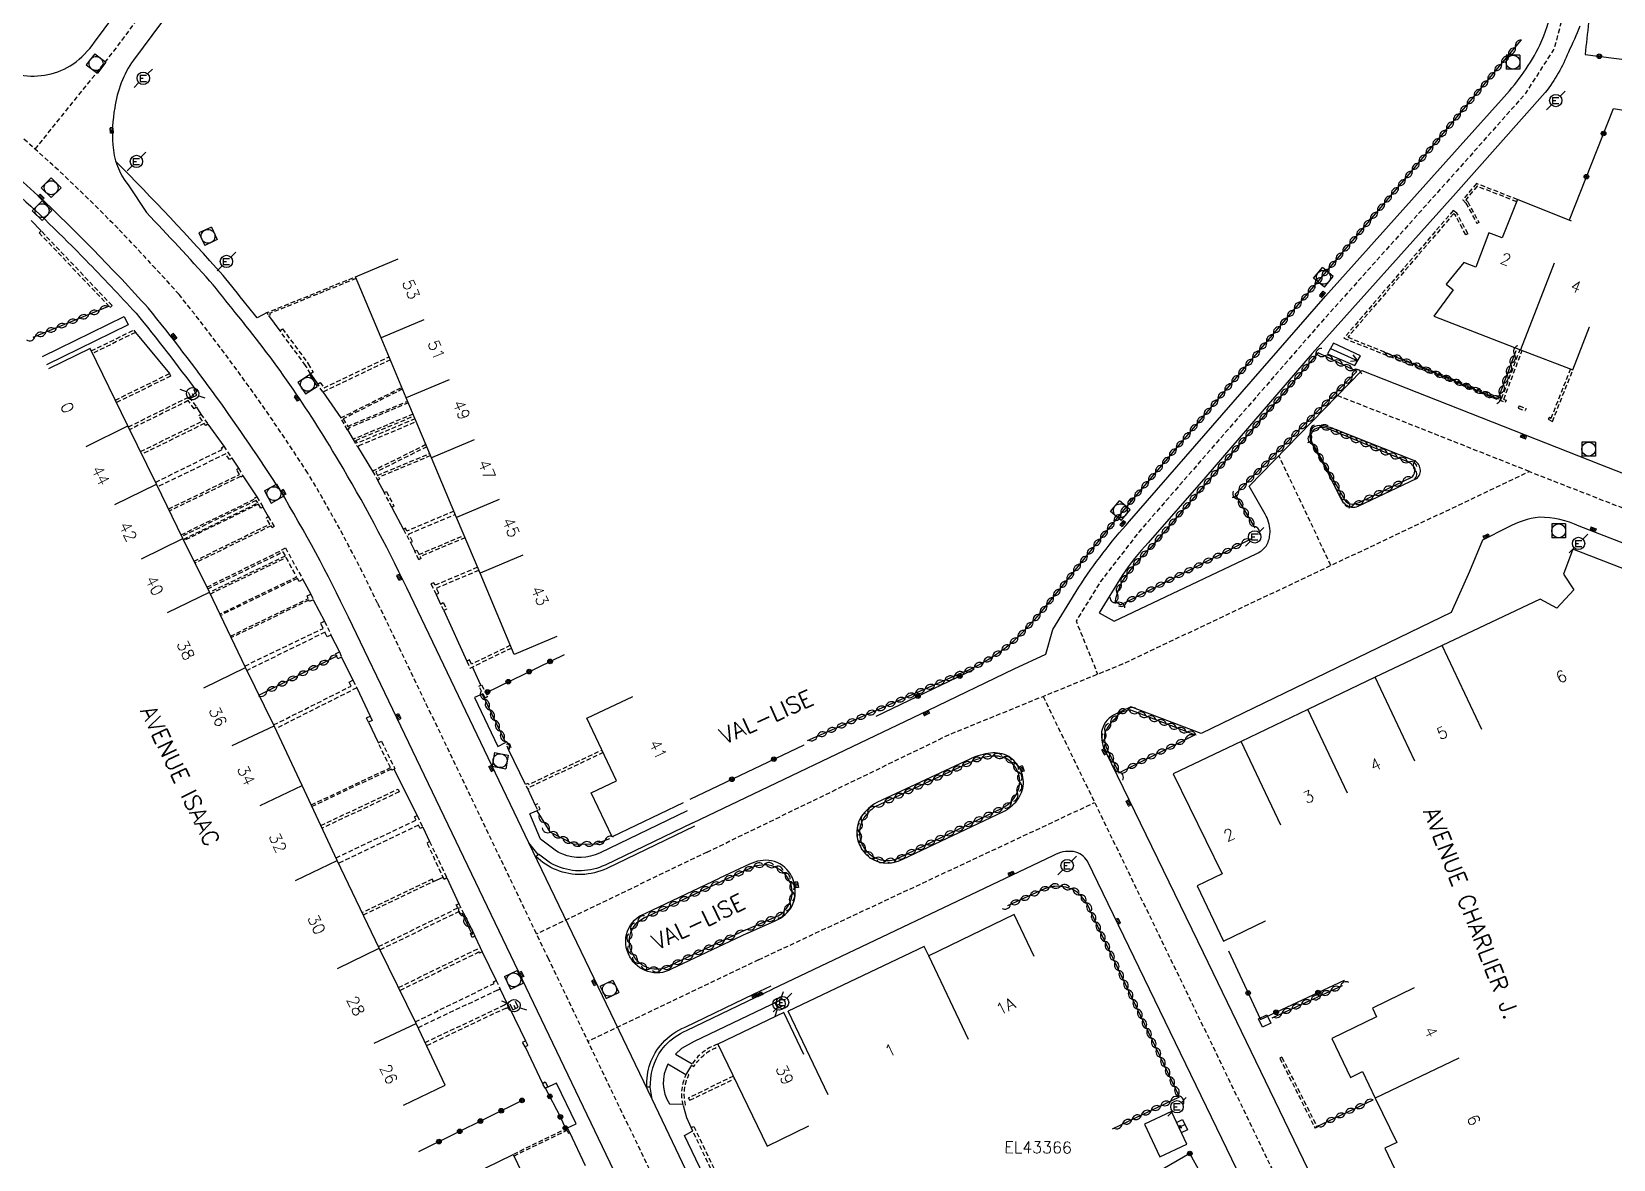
# Model space of a CAD drawing. Header units: millimetres. Extents: x 126999 to 128001, y 153000 to 154000.
# Drawn here: x 127508.1 to 127678.6, y 153739.6 to 153861.1 of the extents above; entities that cross this region are included whole.
import ezdxf
from ezdxf.enums import TextEntityAlignment as Align

# ---------------------------------------------------------------- set-up
doc = ezdxf.new("R2010")
doc.units = ezdxf.units.MM
doc.linetypes.add('DASHED', pattern=[0.75, 0.5, -0.25])
doc.layers.get('0').update_dxf_attribs({"linetype": 'CONTINUOUS'})
for name, color, linetype in [('W0001', 6, 'DASHED'), ('W0008', 7, 'CONTINUOUS'), ('W0100', 7, 'CONTINUOUS'), ('W0112', 1, 'DASHED'), ('W0310', 3, 'CONTINUOUS'), ('W0322', 7, 'CONTINUOUS'), ('W0334', 7, 'CONTINUOUS'), ('W0400', 7, 'CONTINUOUS'), ('W0420', 7, 'CONTINUOUS'), ('W0471', 7, 'CONTINUOUS'), ('W0984', 7, 'CONTINUOUS'), ('W0989', 7, 'CONTINUOUS'), ('W0991', 7, 'CONTINUOUS'), ('W1102', 7, 'CONTINUOUS')]:
    doc.layers.add(name, color=color, linetype=linetype)
doc.styles.get("Standard").update_dxf_attribs({"font": 'romans.shx', "width": 0.85})

# ---------------------------------------------------------------- blocks, each defined once
blk = doc.blocks.new('t310o')
at = {"color": 0, "linetype": 'Continuous'}
for centre, start, end in [((-0.5, 0.38), 216.8699, 323.1304), ((0.5, -0.37), 36.8699, 143.1303)]:
    blk.add_arc(centre, 0.625, start, end, dxfattribs=at)
blk = doc.blocks.new('t322o')
at = {"color": 0, "linetype": 'Continuous'}
for radius in [0.25, 0.15]:
    blk.add_circle((0, 0), radius, dxfattribs=at)
blk = doc.blocks.new('T471')
for p, q in [((-0.333334, 0.333334), (-0.333334, -0.333334)), ((-0.333334, 0.333334), (0.333334, 0.333334)), ((-0.333334, 0), (0, 0)), ((0.500001, 0.500001), (1.000002, 1.000002)), ((-0.500001, -0.500001), (-1.000002, -1.000002)), ((-0.333334, -0.333334), (0.333334, -0.333334))]:
    blk.add_line(p, q)
blk.add_ellipse((0, 0), major_axis=(0.471405, 0.471405), ratio=1, start_param=5.4977871438, end_param=11.780972451)
blk = doc.blocks.new('t112o')
at = {"color": 0, "linetype": 'Continuous'}
for p, q in [((-0.5, 0.5), (0.5, 0.5)), ((-0.5, -0.5), (-0.5, 0.5)), ((0.5, 0.5), (0.5, -0.5)), ((0.5, -0.5), (-0.5, -0.5))]:
    blk.add_line(p, q, dxfattribs=at)
blk = doc.blocks.new('T420')
for p, q in [((0.75, 0.75), (-0.75, 0.75)), ((-0.75, 0.75), (-0.75, -0.75)), ((0.75, 0.75), (0.75, -0.75)), ((0.75, -0.75), (-0.75, -0.75))]:
    blk.add_line(p, q)
blk.add_ellipse((0, 0), major_axis=(-0.53, 0.53), ratio=1, start_param=3.926991, end_param=10.210176)
blk = doc.blocks.new('T400')
for p, q in [((-0.15, 0.3), (0.15, 0.3)), ((-0.15, -0.25), (-0.15, 0.3)), ((-0.15, 0.15), (0.15, 0.15)), ((-0.15, 0), (0.15, 0)), ((0.15, 0.3), (0.15, -0.25)), ((-0.15, -0.15), (0.15, -0.15)), ((-0.15, -0.25), (-0.15, -0.3)), ((-0.15, -0.3), (0.15, -0.3)), ((0.15, -0.3), (0.15, -0.25))]:
    blk.add_line(p, q)

msp = doc.modelspace()

# ---------------------------------------------------------------- linework, layer by layer
at = {"layer": 'W0001', "flags": 128}
for points in [[(127508.49, 153848.48), (127516.97, 153859.04), (127532.35, 153879.83), (127534.61, 153887.03), (127544.23, 153907.26), (127552.46, 153924.57), (127513, 153943.06), (127508.14, 153932.69)], [(127655.71, 153923.73), (127657.39, 153922.74), (127660.92, 153920.5), (127662.49, 153919.44), (127667.26, 153901.7), (127669.33, 153893.72), (127672.79, 153878.2), (127673.35, 153874.4), (127673.97, 153868.89), (127673.68, 153864.89), (127672.21, 153859.33), (127669.03, 153854.37), (127661.71, 153846.14), (127646.86, 153829.55), (127627.45, 153807.22), (127623.32, 153801.9), (127620.68, 153797.62), (127623, 153791.91), (127623, 153791.91)], [(127669.54, 153813.74), (127650.23, 153821.38), (127648.84, 153821.92), (127648.84, 153821.92)], [(127648.14, 153803.62), (127645.15, 153809.96), (127642.54, 153815.46), (127642.54, 153815.46)], [(127580.9, 153772.72), (127606.95, 153785.37), (127617.12, 153789.51), (127625.69, 153793), (127660.92, 153809.66), (127669.54, 153813.74), (127709.96, 153797.95), (127797.12, 153764.01), (127869.95, 153735.6), (127882.79, 153733.56), (127893.32, 153729.58), (127909.01, 153726.7), (127923.74, 153720.95), (127923.74, 153720.95)], [(127617.12, 153789.51), (127622.68, 153778.07), (127635.11, 153752.42), (127647.93, 153725.91), (127650.65, 153722.47), (127654.2, 153720.82), (127746.68, 153684.94), (127802.85, 153663.11), (127815.45, 153661.43), (127830.51, 153658.79), (127853.48, 153649.95), (127853.48, 153649.95)], [(127586.46, 153761.12), (127615.53, 153774.72), (127622.68, 153778.07), (127622.68, 153778.07)], [(127580.9, 153772.72), (127562.53, 153763.88)], [(127586.46, 153761.12), (127568.07, 153752.32)]]:
    msp.add_lwpolyline(points, dxfattribs=at)
at = {"layer": 'W0001'}
msp.add_lwpolyline([(127487.19, 153864.04, -0.050532), (127504.6, 153851.83, -0.026379), (127517.42, 153839.92, -0.009585), (127523.99, 153832.82, -0.026336), (127537.86, 153813.58, -0.024054), (127545.4, 153799.54), (127550.61, 153788.72), (127558.7, 153771.84), (127563.75, 153761.35), (127576.49, 153734.73), (127590.18, 153706.25), (127601.44, 153682.59), (127605, 153675.25), (127609.2, 153666.44), (127613.87, 153656.87), (127622.07, 153639.81, -0.013217), (127622.32, 153639.21), (127622.76, 153638.28), (127644.3, 153593.5), (127644.49, 153593.09, 0.0741), (127655.11, 153574.58, 0.0741)], format="xyb", dxfattribs=at)
at = {"layer": 'W0008', "flags": 128}
for points in [[(127506.91, 153856.48, 0.0951), (127509.85, 153856.53, 0.0974), (127512.56, 153857.66, 0.0841), (127514.88, 153860), (127516.98, 153862.81), (127529.41, 153879.55), (127530.53, 153881.25), (127529.03, 153882.37, 0.0008), (127530.73, 153884.78, 0.0391), (127531.74, 153886.4), (127536.74, 153896.63), (127540.64, 153904.94), (127542.18, 153908.14), (127545.97, 153916.26, 0.1086), (127546.73, 153919.81, 0.1108), (127545.94, 153923.39, 0.0899), (127544.25, 153925.72, 0.0813), (127541.91, 153927.33), (127518.48, 153938.37), (127514.4, 153929.7), (127501.88, 153935.67)], [(127579.38, 153775.87), (127604.77, 153788.03), (127613.99, 153792.47), (127617.42, 153794.05), (127618.18, 153796.72), (127620.98, 153801.27, -0.0413), (127626.44, 153808.38), (127647.58, 153832.65), (127662.08, 153848.85), (127666.81, 153854.14, 0.0727), (127670.68, 153859.7, 0.0611), (127671.98, 153863.76, 0.0459), (127672.4, 153868.03, 0.0194), (127672.31, 153870.55, 0.0372), (127671.18, 153878.15), (127667.69, 153893.9), (127665.16, 153903.11), (127662.07, 153914.83), (127661.65, 153917.75, 0.1017), (127661.18, 153919, 0.1197), (127658.8, 153921.03), (127655.45, 153923.01), (127655.45, 153923.01)], [(127534.17, 153878.41), (127519.07, 153858.09, 0.1164), (127517.06, 153852.92, 0.0672), (127516.87, 153848.96, 0.1609), (127518.51, 153844.64), (127520.49, 153841.65)], [(127674.96, 153861.75, -0.0283), (127673.74, 153858.95, -0.0712), (127671.25, 153854.6), (127661.34, 153843.42), (127646.13, 153826.45), (127634.67, 153813.16), (127628.46, 153806.06, 0.0416), (127625.65, 153802.53), (127623.18, 153798.51), (127624.78, 153797.62), (127640.08, 153804.86, 0.1296), (127641.15, 153805.7, 0.1182), (127641.56, 153806.93, 0.0332), (127641.59, 153807.38, 0.1258), (127641.05, 153809.15), (127639.34, 153812.17), (127651.47, 153824.62), (127677.19, 153814.48), (127714.19, 153800.01), (127791.99, 153769.7)], [(127647.56, 153814.1), (127649.24, 153810.76, 0.2293), (127650.35, 153809.9, 0.1496), (127651.08, 153810.01), (127657.37, 153812.98, 0.3145), (127657.76, 153814.03, 0.2603), (127657.07, 153814.94), (127649, 153818.13, 0.0766), (127647.12, 153818.67, 0.1812), (127646.21, 153818.49, 0.2229), (127645.85, 153817.6, 0.121), (127646.34, 153816.33), (127647.56, 153814.1), (127647.56, 153814.1)], [(127790.81, 153762.8), (127705.74, 153795.89), (127695.41, 153799.92), (127674.89, 153807.86, 0.1063), (127670.63, 153808.81, 0.0992), (127667.19, 153807.71), (127664.47, 153806.34), (127663.09, 153802.98), (127661.11, 153798.53), (127634.16, 153785.52), (127626.59, 153788.38), (127624.73, 153787.48, 0.2334), (127623.42, 153785.67, 0.152), (127623.89, 153783.48), (127634.37, 153761.89), (127651.32, 153726.82, 0.094), (127652.21, 153725.56, 0.0914), (127654.21, 153724.51), (127719.01, 153699.38), (127721.91, 153698.22), (127803.59, 153666.51, 0.0758)], [(127599.21, 153778.08, 0.1061), (127597.53, 153776.56, 0.7795), (127602.01, 153771.98), (127612.86, 153777.11, 0.1189), (127614.32, 153778.31, 0.1488), (127615.01, 153780.07, 0.1462), (127614.54, 153781.87, 0.1441), (127613.21, 153783.13, 0.1529), (127611.18, 153783.36, 0.07), (127609.14, 153782.71), (127599.21, 153778.08), (127599.21, 153778.08)], [(127585.27, 153764), (127588.24, 153765.32, 0.1709), (127590.12, 153767.01, 0.1268), (127590.41, 153768.64, 0.1252), (127589.9, 153770.33, 0.2012), (127587.85, 153771.8, 0.1574), (127585.49, 153771.42), (127582.24, 153769.91), (127582.24, 153769.91)], [(127774.34, 153670.5), (127654.2, 153717.13, -0.0539), (127649.1, 153719.38, -0.08), (127646.47, 153721.88, -0.0526), (127644.55, 153725), (127635.85, 153742.96), (127621.9, 153771.74, 0.2277), (127620.41, 153772.78, 0.1584), (127618.19, 153772.34), (127587.97, 153757.96), (127587.97, 153757.96)]]:
    msp.add_lwpolyline(points, format="xyb", dxfattribs=at)
at = {"layer": 'W0008'}
for points in [[(127610.72, 153655.35), (127606.04, 153664.92), (127601.84, 153673.73), (127598.28, 153681.08), (127587.02, 153704.74), (127573.34, 153733.22), (127560.59, 153759.84), (127555.55, 153770.33), (127547.46, 153787.2), (127542.25, 153798.03, 0.023982), (127534.88, 153811.73, 0.027362), (127520.66, 153831.38, 0.00849), (127514.91, 153837.48, 0.02643), (127502.34, 153849.16, 0.050593), (127485.45, 153860.96)], [(127579.56, 153775.51), (127570.09, 153770.97, -0.212429), (127564.66, 153770.8, -0.098433), (127562.45, 153772.26), (127562.7, 153772.46), (127561.68, 153773.72), (127548.53, 153801.19, 0.024011), (127541.17, 153814.93, 0.040376), (127530.05, 153830.87, 0.003616), (127527.33, 153834.27, 0.007818), (127520.49, 153841.65, 0.007818)], [(127585.27, 153764), (127577.03, 153760.09, -0.415694), (127572.59, 153761.45, -0.473546), (127574.3, 153766.15), (127582.24, 153769.91)], [(127672.71, 153572.2), (127657.05, 153580.68), (127656.44, 153581.63, -0.067504), (127653.13, 153584.99, -0.083951), (127649.72, 153590.29), (127647.45, 153595.02), (127625.92, 153639.79), (127615.32, 153661.92), (127612.47, 153667.83), (127608.57, 153675.95), (127603.76, 153685.75), (127591.55, 153711.44), (127580.46, 153734.63), (127574.99, 153746.09), (127574.76, 153747.4), (127574.42, 153747.4, -0.201854), (127576.1, 153752.14, -0.107409), (127578.53, 153753.86), (127585.98, 153757.44), (127587.8, 153758.32)]]:
    msp.add_lwpolyline(points, format="xyb", dxfattribs=at)
at = {"layer": 'W0100'}
for p, q in [((127648.11, 153827), (127651.03, 153825.68)), ((127651.03, 153825.68), (127650.56, 153826.32)), ((127651.03, 153825.68), (127650.24, 153825.61)), ((127632.42, 153743.35), (127631.76, 153743.04)), ((127631.76, 153743.04), (127631.95, 153743.28)), ((127631.76, 153743.04), (127632.07, 153743.03))]:
    msp.add_line(p, q, dxfattribs=at)
at = {"layer": 'W0100', "flags": 128}
for points in [[(127674.09, 153840.72), (127668.26, 153843.05), (127666.62, 153838.92), (127665.15, 153839.45), (127663.76, 153835.78), (127662.48, 153836.28), (127660.57, 153833.95), (127661.34, 153833.31), (127659.25, 153830.49), (127668.59, 153826.87), (127674.22, 153824.69), (127676.02, 153829.35), (127676.02, 153829.35)], [(127650.74, 153825.15), (127651.33, 153826.21), (127648.44, 153827.56), (127647.78, 153826.43), (127650.74, 153825.15), (127650.74, 153825.15)], [(127686.43, 153795.28), (127688.24, 153799.94), (127674.23, 153805.39), (127673.21, 153802.68), (127674.32, 153801), (127672.5, 153799), (127670.71, 153799.98), (127660.12, 153794.98), (127652.9, 153791.57), (127645.65, 153788.09), (127638.46, 153784.64), (127631.16, 153781.15), (127636.42, 153770.38), (127633.72, 153769.09), (127636.57, 153763.14), (127641.08, 153765.3), (127641.08, 153765.3)], [(127578.34, 153778.05), (127570.68, 153774.36), (127568.43, 153779.12), (127571.16, 153780.41), (127567.96, 153787.16), (127572.92, 153789.51)], [(127616.16, 153761.47), (127614.02, 153765.99), (127604.8, 153761.56), (127604.32, 153762.55), (127589.66, 153755.58), (127589.66, 153755.58)], [(127657.12, 153758.08), (127652.62, 153755.92), (127653.07, 153754.96), (127648.24, 153752.64), (127650.25, 153748.45), (127651.56, 153749.08), (127652.92, 153746.19), (127655.26, 153741.42), (127653.96, 153740.8), (127657.52, 153733.35), (127662.02, 153735.52), (127662.02, 153735.52)], [(127632.6, 153741.25), (127630.95, 153744.77), (127628.05, 153743.42), (127629.7, 153739.89), (127632.6, 153741.25), (127632.6, 153741.25)], [(127631.5, 153743.6), (127632.15, 153743.9), (127632.69, 153742.79), (127632.02, 153742.48), (127632.02, 153742.48)]]:
    msp.add_lwpolyline(points, dxfattribs=at)
for points in [[(127652.41, 153841.02), (127652.27, 153840.87), (127652.39, 153840.77), (127652.52, 153840.92)], [(127626.61, 153810.52), (127626.48, 153810.61), (127626.61, 153810.82), (127626.75, 153810.73)]]:
    msp.add_lwpolyline(points, close=True, dxfattribs=at)
at = {"layer": 'W0100'}
for points in [[(127564.73, 153795.95), (127560.12, 153794.02), (127556.44, 153802.79), (127553.91, 153808.77), (127551.2, 153815.22), (127548.49, 153821.68), (127545.78, 153828.15), (127543, 153834.73), (127547.6, 153836.68)], [(127548.17, 153745.46), (127552.69, 153747.6), (127549.54, 153754.25), (127545.58, 153762.37), (127541.05, 153771.83), (127537.26, 153779.89), (127534.24, 153786.34), (127531.17, 153792.62), (127527.26, 153800.73), (127524.42, 153806.53), (127521.58, 153812.38), (127518.49, 153818.66), (127514.4, 153827), (127509.91, 153824.8)], [(127591.34, 153750.91), (127589.19, 153755.42), (127582.06, 153752.03), (127587.39, 153741.03), (127591.89, 153743.21)], [(127555.5, 153737.95), (127560, 153740.13), (127563.29, 153733.35), (127566.36, 153727.07), (127569.68, 153720.24), (127572.89, 153713.46), (127575.87, 153707.09), (127578.91, 153700.77), (127581.5, 153695.39), (127585.44, 153687.27), (127589.31, 153679.14), (127591.04, 153675.42), (127591.84, 153675.79), (127594.38, 153670.35), (127589.06, 153667.86)]]:
    msp.add_lwpolyline(points, dxfattribs=at)
at = {"layer": 'W0112'}
for p, q in [((127663.82, 153844.78), (127662.36, 153843.02)), ((127663.9, 153844.48), (127662.69, 153843.03)), ((127668.26, 153843.05), (127663.82, 153844.78)), ((127668.17, 153842.82), (127663.9, 153844.48)), ((127661.33, 153841.87), (127649.54, 153828.11)), ((127661.37, 153841.53), (127649.96, 153828.21)), ((127661.73, 153841.57), (127661.33, 153841.87)), ((127661.54, 153841.4), (127661.37, 153841.53)), ((127662.91, 153839.37), (127661.73, 153841.57)), ((127662.36, 153843.02), (127662.7, 153842.67)), ((127662.69, 153843.03), (127662.9, 153842.81)), ((127662.7, 153842.67), (127663.88, 153840.46)), ((127662.9, 153842.81), (127664.1, 153840.58)), ((127662.69, 153839.25), (127661.54, 153841.4)), ((127649.54, 153828.11), (127666.93, 153821.19)), ((127649.96, 153828.21), (127666.55, 153821.61)), ((127666.55, 153821.61), (127668.53, 153826.89)), ((127666.78, 153821.52), (127668.76, 153826.8)), ((127671.89, 153819.49), (127673.98, 153824.78)), ((127672.02, 153819.13), (127674.22, 153824.69)), ((127666.78, 153821.52), (127667.02, 153821.42)), ((127668.33, 153820.58), (127669.09, 153820.3)), ((127668.42, 153820.81), (127669.18, 153820.53)), ((127671.58, 153819.37), (127672.02, 153819.13)), ((127671.7, 153819.59), (127671.89, 153819.49)), ((127642.64, 153750.51), (127646.45, 153742.96)), ((127642.86, 153750.62), (127646.68, 153743.07))]:
    msp.add_line(p, q, dxfattribs=at)
for points in [[(127668.17, 153842.82), (127668.26, 153843.05)], [(127664.1, 153840.58), (127663.88, 153840.46)], [(127662.91, 153839.37), (127662.69, 153839.25)], [(127514.53, 153826.74), (127519.13, 153828.99), (127519.29, 153828.73), (127514.66, 153826.46)], [(127668.53, 153826.89), (127668.76, 153826.8)], [(127546.77, 153825.78), (127539.5, 153822.32), (127538.94, 153823.15), (127539.22, 153823.34), (127539.62, 153822.75), (127546.64, 153826.1)], [(127517.13, 153821.44), (127522.95, 153824.29), (127523.09, 153824.02), (127517.26, 153821.17)], [(127548.71, 153821.14), (127542.27, 153818.44), (127542.32, 153818.34), (127542.15, 153818.24), (127541.42, 153819.51), (127548.01, 153822.82)], [(127518.54, 153818.55), (127525.06, 153821.78), (127525.87, 153820.67), (127525.63, 153820.49), (127524.98, 153821.38), (127518.68, 153818.27)], [(127548.09, 153822.64), (127541.7, 153819.43), (127542.17, 153818.61), (127548.64, 153821.32)], [(127667.02, 153821.42), (127666.93, 153821.19)], [(127519.85, 153815.89), (127526.53, 153819.18), (127526.12, 153819.77), (127526.36, 153819.94), (127527.11, 153818.86), (127526.87, 153818.69), (127526.71, 153818.91), (127520, 153815.6)], [(127549.22, 153819.93), (127542.94, 153817.29), (127542.93, 153817.31), (127542.76, 153817.21), (127543.22, 153816.42), (127543.4, 153816.52), (127543.39, 153816.53), (127549.56, 153819.12)], [(127549.44, 153819.42), (127543.22, 153816.81), (127543.05, 153817.1), (127549.31, 153819.73)], [(127668.42, 153820.81), (127668.33, 153820.58)], [(127669.18, 153820.53), (127669.09, 153820.3)], [(127671.7, 153819.59), (127671.58, 153819.37)], [(127521.48, 153812.59), (127528.68, 153816.14), (127528.57, 153816.31), (127528.81, 153816.48), (127529.68, 153815.19), (127529.43, 153815.03), (127529.02, 153815.64), (127521.72, 153812.1)], [(127550.6, 153816.64), (127544.85, 153813.78), (127545.4, 153812.82), (127545.61, 153812.94)], [(127550.7, 153816.41), (127545.2, 153813.67), (127545.39, 153813.33), (127551, 153815.68)], [(127551.1, 153815.45), (127545.52, 153813.11), (127545.61, 153812.94)], [(127522.88, 153809.71), (127530.5, 153813.41), (127530.19, 153813.97), (127530.41, 153814.09), (127530.87, 153813.28), (127530.64, 153813.15), (127530.62, 153813.2), (127522.98, 153809.49)], [(127524.23, 153806.93), (127532.2, 153810.8), (127532.15, 153810.89), (127532.37, 153811.02), (127533.04, 153809.91), (127532.81, 153809.78), (127532.55, 153810.23), (127524.53, 153806.3)], [(127524.47, 153806.43), (127532.47, 153810.35), (127532.3, 153810.63), (127524.31, 153806.76)], [(127553.62, 153809.46), (127548.55, 153807.33), (127548.39, 153807.62), (127548.17, 153807.5), (127548.95, 153806.09), (127549.17, 153806.21), (127548.73, 153807), (127553.76, 153809.12)], [(127525.62, 153804.08), (127533.79, 153808.08), (127533.39, 153808.76), (127533.61, 153808.9), (127534.25, 153807.83), (127534.03, 153807.69), (127533.91, 153807.88), (127525.72, 153803.87)], [(127554.82, 153806.61), (127549.97, 153804.56), (127550.06, 153804.35), (127549.84, 153804.24), (127549.39, 153805.16), (127549.61, 153805.27), (127549.84, 153804.8), (127554.72, 153806.86)], [(127526.99, 153801.29), (127535.08, 153805.26), (127535.06, 153805.3), (127535.46, 153805.52), (127537.33, 153802.1), (127536.94, 153801.88), (127536.75, 153802.22), (127528.47, 153798.23)], [(127527.08, 153801.11), (127535.18, 153805.08), (127535.43, 153804.63), (127527.28, 153800.7)], [(127527.35, 153800.54), (127535.52, 153804.47), (127536.67, 153802.36), (127528.4, 153798.37)], [(127556.17, 153803.42), (127551.59, 153801.48), (127551.45, 153801.76), (127551.15, 153801.62), (127551.7, 153800.49), (127552, 153800.63), (127551.73, 153801.18), (127556.3, 153803.11)], [(127529.54, 153796.01), (127537.91, 153800.05), (127537.79, 153800.33), (127538.2, 153800.51), (127538.45, 153799.93), (127538.04, 153799.75), (127537.98, 153799.87), (127529.62, 153795.84)], [(127531.09, 153792.78), (127539.53, 153796.84), (127539.25, 153797.41), (127539.66, 153797.61), (127540.37, 153796.12), (127539.97, 153795.92), (127539.73, 153796.42), (127531.32, 153792.31)], [(127559.71, 153795.01), (127555.51, 153792.98), (127555.31, 153793.43), (127555.02, 153793.29), (127555.36, 153792.56), (127559.83, 153794.72)], [(127534.19, 153786.43), (127542.55, 153790.62), (127542.33, 153791.04), (127542.74, 153791.24), (127543.15, 153790.42), (127534.39, 153786.02)], [(127538.24, 153777.81), (127546.78, 153781.83), (127545.46, 153784.51), (127545.8, 153784.67), (127547.26, 153781.71), (127546.92, 153781.55), (127546.87, 153781.66), (127538.32, 153777.64)], [(127539.28, 153775.59), (127547.6, 153779.51), (127547.72, 153779.21), (127539.42, 153775.3)], [(127540.92, 153772.12), (127549.55, 153776.17), (127549.38, 153776.52), (127549.67, 153776.66), (127550.27, 153775.41), (127549.98, 153775.27), (127549.8, 153775.64), (127541.2, 153771.52)], [(127543.87, 153765.95), (127551.42, 153769.57), (127551.29, 153769.81), (127543.75, 153766.2)], [(127545.5, 153762.54), (127554.03, 153766.7), (127553.87, 153767.03), (127554.16, 153767.16), (127554.65, 153766.16), (127554.36, 153766.02), (127554.2, 153766.34), (127545.67, 153762.18)], [(127547.65, 153758.13), (127556.44, 153762.43), (127556.68, 153761.98), (127556.39, 153761.84), (127556.33, 153761.96), (127547.81, 153757.8)], [(127549.46, 153754.43), (127557.96, 153758.58), (127557.88, 153758.75), (127558.17, 153758.89), (127558.62, 153757.97), (127558.34, 153757.83), (127558.32, 153757.85), (127549.76, 153753.8)], [(127550.51, 153752.2), (127559.07, 153756.25), (127559.06, 153756.27), (127559.33, 153756.43), (127559.56, 153756.02), (127559.29, 153755.86), (127559.25, 153755.92), (127550.67, 153751.86)], [(127642.86, 153750.62), (127642.64, 153750.51)], [(127583.74, 153748.57), (127578.86, 153746.21), (127579.05, 153745.98), (127583.87, 153748.31)], [(127560.08, 153739.97), (127565.8, 153742.75), (127565.97, 153742.42), (127566.13, 153742.5), (127565.87, 153742.99), (127560, 153740.13)], [(127596.67, 153736.7), (127584.86, 153731.15), (127579.19, 153743.03), (127579.47, 153743.16), (127585, 153731.55), (127596.54, 153736.97)], [(127646.68, 153743.07), (127646.45, 153742.96)]]:
    msp.add_lwpolyline(points, dxfattribs=at)
for points in [[(127516.78, 153831.62), (127509.12, 153839.68), (127508.91, 153839.48), (127516.57, 153831.42)], [(127535.13, 153829.13), (127537.92, 153825.36), (127538.46, 153824.44), (127538.17, 153824.27), (127537.64, 153825.17), (127534.85, 153828.92)], [(127546.35, 153811.58), (127547.15, 153810), (127546.93, 153809.88), (127546.12, 153811.47)], [(127552.47, 153799.61), (127552.83, 153798.91), (127552.53, 153798.76), (127552.18, 153799.46)], [(127541.11, 153793.56), (127540.87, 153794.11), (127541.28, 153794.3), (127541.52, 153793.75)], [(127556.99, 153789.33), (127556.32, 153790.59), (127556.61, 153790.74), (127557.27, 153789.48)], [(127544.19, 153787.18), (127544.59, 153787.37), (127544.81, 153786.91), (127544.4, 153786.71)], [(127550.72, 153773.73), (127551, 153773.88), (127552.85, 153769.94), (127552.57, 153769.78)], [(127555.7, 153764.08), (127555.89, 153763.66), (127555.6, 153763.53), (127555.41, 153763.94)], [(127561.32, 153752.39), (127561.57, 153751.89), (127561.29, 153751.74), (127561.03, 153752.25)], [(127563.45, 153747.29), (127563.17, 153747.79), (127563.45, 153747.95), (127563.73, 153747.44)]]:
    msp.add_lwpolyline(points, close=True, dxfattribs=at)
at = {"layer": 'W0112', "flags": 128}
for points in [[(127543.07, 153834.54), (127533.75, 153830.76), (127533.81, 153830.63), (127533.63, 153830.55), (127533.49, 153830.87), (127543, 153834.73)], [(127569.71, 153783.46), (127561.81, 153779.72), (127561.85, 153779.63), (127561.58, 153779.5), (127561.34, 153780.01), (127561.61, 153780.14), (127561.68, 153780), (127569.58, 153783.74)]]:
    msp.add_lwpolyline(points, dxfattribs=at)
for points in [[(127559.56, 153784.47), (127559.78, 153783.91), (127559.5, 153783.8), (127559.28, 153784.36)], [(127562.37, 153777.79), (127562.67, 153777.22), (127562.93, 153777.36), (127562.64, 153777.93)]]:
    msp.add_lwpolyline(points, close=True, dxfattribs=at)
msp.add_lwpolyline([(127582.06, 153752.03, 0.177023), (127579.22, 153749.76), (127579.48, 153749.6, -0.178997), (127582.19, 153751.76)], format="xyb", dxfattribs=at)
msp.add_lwpolyline([(127578.68, 153748.86, 0.180046), (127578.3, 153745.43), (127578.59, 153745.5, -0.180046), (127578.95, 153748.73)], format="xyb", close=True, dxfattribs=at)
at = {"layer": 'W0310', "flags": 128}
for points in [[(127591.72, 153784.74), (127608.34, 153792.03, 0.0718), (127613.72, 153795.27, 0.0471), (127617.98, 153799.91), (127625.46, 153809.16), (127656.98, 153846.25), (127668.7, 153860.28), (127668.7, 153860.28)], [(127639.98, 153807.68), (127637.82, 153811.29), (127650.95, 153824.51), (127646.76, 153826.55), (127628.73, 153805.57, 0.0658), (127625.49, 153801.63, 0.044), (127624.88, 153799.79), (127625.46, 153799.38), (127639.54, 153806.48), (127639.54, 153806.48)], [(127656.93, 153813.17, 0.1637), (127657.22, 153814.03, 0.2163), (127656.24, 153814.87), (127648.08, 153818.26, 0.2353), (127646.4, 153818.3, 0.1965), (127645.95, 153817.66, 0.1653), (127646.4, 153816.38), (127649.64, 153810.66, 0.2551), (127650.48, 153810.24, 0.1145), (127651.4, 153810.52), (127656.93, 153813.17), (127656.93, 153813.17)], [(127633.49, 153785.36), (127626.59, 153788.01, 0.2819), (127624.84, 153787.05, 0.1465), (127623.74, 153785.41, 0.1508), (127624.07, 153783.75), (127625.3, 153781.28), (127633.49, 153785.36), (127633.49, 153785.36)], [(127598.98, 153777.59, 0.0814), (127597.8, 153776.41, 0.7369), (127601.49, 153772.06), (127612.77, 153777.5, 0.2484), (127614.59, 153779.98, 0.264), (127613.44, 153782.64, 0.1667), (127611.58, 153783.06, 0.0904), (127609.64, 153782.55), (127598.98, 153777.59), (127598.98, 153777.59)], [(127585.1, 153764.36), (127588.38, 153765.77, 0.144), (127589.58, 153766.82, 0.1387), (127590.09, 153768.36, 0.1579), (127589.57, 153769.97, 0.1987), (127587.58, 153771.32, 0.1459), (127585.53, 153770.96), (127582.42, 153769.55), (127582.42, 153769.55)], [(127585.1, 153764.36), (127576.85, 153760.45, -0.417628), (127572.93, 153761.64, -0.476785), (127574.45, 153765.78), (127582.42, 153769.55)], [(127624.62, 153742.9), (127631.83, 153746.36), (127622.21, 153766.44, 0.1209), (127620.82, 153768.37, 0.1315), (127619.1, 153769.01, 0.1332), (127617.29, 153768.75), (127613.29, 153766.92), (127613.29, 153766.92)]]:
    msp.add_lwpolyline(points, format="xyb", dxfattribs=at)
at = {"layer": 'W0310'}
for points in [[(127516.45, 153831.55), (127508.25, 153828.2)], [(127540.99, 153793.84), (127532.64, 153789.62)], [(127556.67, 153789.75), (127559.18, 153784.52)], [(127562.56, 153777.18), (127563.95, 153774.9), (127566.55, 153773.59), (127568.92, 153773.61), (127570.42, 153774.18)], [(127554.5, 153766.09), (127555.5, 153763.98)]]:
    msp.add_lwpolyline(points, dxfattribs=at)
at = {"layer": 'W0310', "flags": 128}
for points in [[(127653.82, 153826.63), (127666.19, 153821.56), (127668.1, 153826.78), (127668.1, 153826.78)], [(127641.82, 153754.88), (127649.41, 153758.36), (127649.41, 153758.36)], [(127646.57, 153743.12), (127652.71, 153746.02), (127652.71, 153746.02)]]:
    msp.add_lwpolyline(points, dxfattribs=at)
at = {"layer": 'W0322', "flags": 128}
msp.add_lwpolyline([(127670.22, 153900.81), (127674.75, 153879.13, -0.0259), (127675.83, 153872.35, -0.0469), (127675.9, 153862.13, -0.0076), (127675.54, 153858.7), (127682.03, 153857.86), (127682.03, 153857.86)], format="xyb", dxfattribs=at)
for points in [[(127673.86, 153840.87), (127678.6, 153852.88), (127688.46, 153851.25), (127688.46, 153851.25)], [(127599.12, 153787.38), (127609.71, 153792.44), (127609.71, 153792.44)], [(127579.08, 153778.42), (127591.37, 153784.3), (127591.37, 153784.3)], [(127637.1, 153762.07), (127640.57, 153754.68), (127649.62, 153758.93), (127649.62, 153758.93)], [(127634.26, 153737.82), (127632.94, 153740.24), (127628.61, 153737.73), (127628.61, 153737.73)]]:
    msp.add_lwpolyline(points, dxfattribs=at)
at = {"layer": 'W0322'}
for points in [[(127557.05, 153789.9), (127565.54, 153794.03)], [(127565.1, 153744.18), (127563.5, 153747.29)], [(127560.96, 153745.96), (127549.79, 153740.42)], [(127565.67, 153742.89), (127565.39, 153743.53)]]:
    msp.add_lwpolyline(points, dxfattribs=at)
at = {"layer": 'W0334'}
for points in [[(127533.49, 153830.87), (127532.43, 153830.29, 0.003986), (127531.2, 153831.8, 0.003259), (127528.74, 153834.88, 0.013023), (127517.17, 153847.17, 0.013023)], [(127505.96, 153844.22, -0.017192), (127513.93, 153836.53, -0.008053), (127519.36, 153830.81, -0.012132), (127525.91, 153822.36), (127525.14, 153821.67)], [(127578.62, 153748.73), (127576.69, 153749.86, 0.271646), (127576.84, 153745.61), (127578.27, 153745.56)]]:
    msp.add_lwpolyline(points, format="xyb", dxfattribs=at)
for points in [[(127508.07, 153840.79), (127509.12, 153839.68)], [(127509.27, 153826.12), (127518.09, 153830.44), (127518.52, 153829.56), (127509.7, 153825.24)], [(127533.63, 153830.55), (127534.85, 153828.92)], [(127519.29, 153828.73), (127522.95, 153824.29)], [(127538.17, 153824.27), (127538.94, 153823.15)], [(127539.5, 153822.32), (127541.42, 153819.51)], [(127525.87, 153820.67), (127526.36, 153819.94)], [(127527.11, 153818.86), (127528.81, 153816.48)], [(127542.15, 153818.24), (127542.76, 153817.21)], [(127543.22, 153816.42), (127544.85, 153813.78)], [(127529.68, 153815.19), (127530.41, 153814.09)], [(127530.87, 153813.28), (127532.37, 153811.02)], [(127545.4, 153812.82), (127546.12, 153811.47)], [(127533.04, 153809.91), (127533.61, 153808.9)], [(127546.93, 153809.88), (127548.17, 153807.5)], [(127548.95, 153806.09), (127549.39, 153805.16)], [(127537.33, 153802.1), (127538.2, 153800.51)], [(127538.45, 153799.93), (127539.66, 153797.61)], [(127551.7, 153800.49), (127552.18, 153799.46)], [(127552.53, 153798.76), (127555.02, 153793.29)], [(127540.37, 153796.12), (127541.28, 153794.3)], [(127541.52, 153793.75), (127542.74, 153791.24)], [(127556.53, 153790.7), (127555.61, 153792.68)], [(127543.15, 153790.42), (127544.59, 153787.37)], [(127556.75, 153789.78), (127555.84, 153789.38), (127558.36, 153784.09), (127559.18, 153784.52)], [(127544.42, 153786.72), (127545.46, 153784.52)], [(127547.13, 153781.65), (127549.67, 153776.66)], [(127562.67, 153777.22), (127561.82, 153776.85)], [(127550.27, 153775.41), (127551, 153773.88)], [(127574.99, 153746.09), (127568.75, 153759.11), (127561.68, 153773.72)], [(127551.42, 153769.57), (127552.45, 153770.03)], [(127552.85, 153769.94), (127554.16, 153767.16)], [(127554.65, 153766.16), (127555.7, 153764.08)], [(127555.89, 153763.66), (127556.44, 153762.43)], [(127556.68, 153761.98), (127558.17, 153758.89)], [(127558.62, 153757.97), (127559.33, 153756.43)], [(127588.59, 153756.66), (127579.52, 153752.32), (127578.16, 153751.55), (127577.49, 153750.95), (127579.31, 153749.9)], [(127559.56, 153756.02), (127561.32, 153752.39)], [(127561.29, 153751.74), (127563.17, 153747.79)], [(127579.22, 153749.76), (127578.68, 153748.86)], [(127565.87, 153742.99), (127566.81, 153743.43), (127564.69, 153747.83), (127563.5, 153747.29)], [(127578.32, 153745.43), (127578.68, 153744.12), (127579.34, 153742.68)], [(127565.39, 153743.53), (127565.1, 153744.18)], [(127586.33, 153727.95), (127585.47, 153727.56), (127578.49, 153742.19), (127579.36, 153742.69)], [(127567.81, 153738.9), (127566.13, 153742.5)]]:
    msp.add_lwpolyline(points, dxfattribs=at)
at = {"layer": 'W0334', "flags": 128}
for points in [[(127561.34, 153780.01), (127559.5, 153783.8)], [(127561.58, 153779.5), (127562.37, 153777.79)]]:
    msp.add_lwpolyline(points, dxfattribs=at)
for points in [[(127578.77, 153777.16), (127569.3, 153772.62, -0.21256), (127565.35, 153772.49, -0.03752), (127564.68, 153772.82), (127562.97, 153774.13), (127561.82, 153776.85)], [(127579.38, 153775.87), (127569.92, 153771.33, -0.212429), (127564.81, 153771.17, -0.040969), (127563.88, 153771.64), (127562.74, 153772.51), (127562.7, 153772.46)], [(127574.76, 153747.4), (127574.81, 153747.8, -0.185849), (127576.4, 153751.87, -0.107741), (127578.69, 153753.5), (127586.15, 153757.08), (127587.97, 153757.96)]]:
    msp.add_lwpolyline(points, format="xyb", dxfattribs=at)
at = {"layer": 'W1102', "flags": 128}
for points in [[(127672.2, 153836.2), (127668.59, 153826.87), (127668.59, 153826.87)], [(127664.42, 153785.95), (127660.12, 153794.98), (127660.12, 153794.98)], [(127657.19, 153782.54), (127652.9, 153791.57), (127652.9, 153791.57)], [(127649.95, 153779.06), (127645.65, 153788.09), (127645.65, 153788.09)], [(127642.75, 153775.61), (127638.46, 153784.64), (127638.46, 153784.64)], [(127609.09, 153752.53), (127604.8, 153761.56), (127604.8, 153761.56)], [(127593.96, 153746.55), (127589.66, 153755.58), (127589.66, 153755.58)], [(127661.93, 153750.52), (127652.92, 153746.19), (127652.92, 153746.19)]]:
    msp.add_lwpolyline(points, dxfattribs=at)
at = {"layer": 'W1102'}
for points in [[(127550.39, 153830.09), (127545.78, 153828.15)], [(127553.1, 153823.61), (127548.49, 153821.68)], [(127514, 153816.45), (127518.49, 153818.66)], [(127555.81, 153817.16), (127551.2, 153815.22)], [(127517.09, 153810.19), (127521.58, 153812.38)], [(127558.51, 153810.72), (127553.91, 153808.77)], [(127519.93, 153804.33), (127524.42, 153806.53)], [(127561.05, 153804.72), (127556.44, 153802.79)], [(127522.76, 153798.56), (127527.26, 153800.73)], [(127526.68, 153790.42), (127531.17, 153792.62)], [(127529.71, 153784.21), (127534.24, 153786.34)], [(127532.74, 153777.76), (127537.26, 153779.89)], [(127536.54, 153769.68), (127541.05, 153771.83)], [(127541.09, 153760.17), (127545.58, 153762.37)], [(127545.02, 153752.12), (127549.54, 153754.25)]]:
    msp.add_lwpolyline(points, dxfattribs=at)

# ---------------------------------------------------------------- block references
at = {"layer": 'W0112', "rotation": 295.8968}
msp.add_blockref('t112o', (127641.01, 153754.53), dxfattribs=at)
at = {"layer": 'W0310'}
for p, rotation in [((127668.03, 153859.48), 50.13061927158179), ((127666.55, 153857.71), 50.13061927158179), ((127667.29, 153858.6), 50.13061927158179), ((127665.07, 153855.94), 50.13061927158179), ((127665.81, 153856.82), 50.13061927158179), ((127664.33, 153855.05), 50.13061927158179), ((127662.85, 153853.28), 50.13061927158179), ((127663.59, 153854.16), 50.13061927158179), ((127661.37, 153851.51), 50.13061927158179), ((127662.11, 153852.39), 50.13061927158179), ((127659.88, 153849.73), 50.13061927158179), ((127660.62, 153850.62), 50.13061927158179), ((127658.4, 153847.96), 50.13061927158179), ((127659.14, 153848.85), 50.13061927158179), ((127656.92, 153846.19), 49.64315044651234), ((127657.66, 153847.07), 50.13061927158179), ((127655.43, 153844.43), 49.64315044651234), ((127656.17, 153845.31), 49.64315044651234), ((127653.93, 153842.67), 49.64315044651234), ((127654.68, 153843.55), 49.64315044651234), ((127652.43, 153840.91), 49.64315044651234), ((127653.18, 153841.79), 49.64315044651234), ((127650.94, 153839.15), 49.64315044651234), ((127651.69, 153840.03), 49.64315044651234), ((127649.44, 153837.39), 49.64315044651234), ((127650.19, 153838.27), 49.64315044651234), ((127647.95, 153835.63), 49.64315044651234), ((127648.7, 153836.51), 49.64315044651234), ((127646.45, 153833.87), 49.64315044651234), ((127647.2, 153834.75), 49.64315044651234), ((127644.96, 153832.1), 49.64315044651234), ((127645.7, 153832.99), 49.64315044651234), ((127514.27, 153830.66), 202.157432012845), ((127515.43, 153831.13), 202.157432012845), ((127643.46, 153830.34), 49.64315044651234), ((127644.21, 153831.22), 49.64315044651234), ((127510.8, 153829.24), 202.157432012845), ((127511.96, 153829.71), 202.157432012845), ((127513.11, 153830.19), 202.157432012845), ((127642.71, 153829.46), 49.64315044651234), ((127508.48, 153828.3), 202.157432012845), ((127509.64, 153828.77), 202.157432012845), ((127641.22, 153827.7), 49.64315044651234), ((127641.96, 153828.58), 49.64315044651234), ((127639.72, 153825.94), 49.64315044651234), ((127640.47, 153826.82), 49.64315044651234), ((127645.76, 153825.39), 229.3196950567705), ((127646.51, 153826.26), 229.3196950567705), ((127647.46, 153826.21), 154.0359026008549), ((127648.5, 153825.71), 154.0359026008549), ((127654.89, 153826.19), 337.7171227020147), ((127655.95, 153825.76), 337.7171227020147), ((127667.55, 153825.27), 69.92864172348264), ((127667.94, 153826.36), 69.92864172348264), ((127638.22, 153824.18), 49.64315044651234), ((127638.97, 153825.06), 49.64315044651234), ((127644.25, 153823.63), 229.3196950567705), ((127645.01, 153824.51), 229.3196950567705), ((127649.53, 153825.2), 154.0359026008549), ((127650.43, 153823.99), 45.21808842074458), ((127650.57, 153824.69), 154.0359026008549), ((127657.02, 153825.32), 337.7171227020147), ((127658.09, 153824.88), 337.7171227020147), ((127659.16, 153824.44), 337.7171227020147), ((127660.23, 153824), 337.7171227020147), ((127667.15, 153824.19), 69.92864172348264), ((127636.73, 153822.42), 49.64315044651234), ((127637.48, 153823.3), 49.64315044651234), ((127642.75, 153821.88), 229.3196950567705), ((127643.5, 153822.76), 229.3196950567705), ((127648.8, 153822.35), 45.21808842074458), ((127649.61, 153823.17), 45.21808842074458), ((127661.3, 153823.57), 337.7171227020147), ((127662.37, 153823.13), 337.7171227020147), ((127663.44, 153822.69), 337.7171227020147), ((127664.5, 153822.25), 337.7171227020147), ((127666.36, 153822.02), 69.92864172348264), ((127666.75, 153823.1), 69.92864172348264), ((127635.23, 153820.66), 49.64315044651234), ((127635.98, 153821.54), 49.64315044651234), ((127641.24, 153820.13), 229.3196950567705), ((127642, 153821.01), 229.3196950567705), ((127647.17, 153820.71), 45.21808842074458), ((127647.99, 153821.53), 45.21808842074458), ((127665.57, 153821.81), 337.7171227020147), ((127633.74, 153818.9), 49.64315044651234), ((127634.48, 153819.78), 49.64315044651234), ((127640.49, 153819.25), 229.3196950567705), ((127645.55, 153819.07), 45.21808842074458), ((127646.36, 153819.89), 45.21808842074458), ((127632.24, 153817.14), 49.64315044651234), ((127632.99, 153818.02), 49.64315044651234), ((127638.98, 153817.5), 229.3196950567705), ((127639.74, 153818.38), 229.3196950567705), ((127643.92, 153817.43), 45.21808842074458), ((127644.73, 153818.25), 45.21808842074458), ((127645.99, 153817.79), 249.5309751445569), ((127646.2, 153816.69), 298.4289955267757), ((127646.87, 153818.45), 190.0960454948787), ((127647.99, 153818.3), 154.8901862971507), ((127649.06, 153817.85), 157.4388210257064), ((127650.12, 153817.41), 157.4388210257064), ((127630.75, 153815.38), 49.64315044651234), ((127631.49, 153816.26), 49.64315044651234), ((127637.48, 153815.75), 229.3196950567705), ((127638.23, 153816.63), 229.3196950567705), ((127642.29, 153815.79), 45.21808842074458), ((127643.1, 153816.61), 45.21808842074458), ((127646.79, 153815.69), 299.4623906294291), ((127651.19, 153816.97), 157.4388210257064), ((127652.26, 153816.52), 157.4388210257064), ((127653.32, 153816.08), 157.4388210257064), ((127654.39, 153815.64), 157.4388210257064), ((127629.25, 153813.62), 49.64315044651234), ((127630, 153814.5), 49.64315044651234), ((127635.97, 153814), 229.3196950567705), ((127636.73, 153814.87), 229.3196950567705), ((127639.85, 153813.33), 45.21808842074458), ((127640.66, 153814.15), 45.21808842074458), ((127641.48, 153814.97), 45.21808842074458), ((127647.36, 153814.69), 299.4623906294291), ((127647.93, 153813.68), 299.4623906294291), ((127655.46, 153815.19), 157.4388210257064), ((127656.53, 153814.75), 152.4875579592026), ((127657.21, 153813.9), 84.51728436518849), ((127627.75, 153811.86), 49.64315044651234), ((127628.5, 153812.74), 49.64315044651234), ((127634.47, 153812.25), 229.3196950567705), ((127635.22, 153813.12), 229.3196950567705), ((127638.22, 153811.69), 45.21808842074458), ((127639.04, 153812.51), 45.21808842074458), ((127648.5, 153812.68), 299.4623906294291), ((127649.07, 153811.67), 299.4623906294291), ((127654.84, 153812.17), 25.58508130910965), ((127655.88, 153812.67), 25.58508130910965), ((127626.26, 153810.1), 49.64315044651234), ((127627.01, 153810.98), 49.64315044651234), ((127632.96, 153810.5), 229.3196950567705), ((127633.71, 153811.37), 229.3196950567705), ((127638.12, 153810.78), 120.85078323591), ((127638.72, 153809.79), 120.85078323591), ((127649.63, 153810.67), 299.4623906294291), ((127651.72, 153810.67), 25.58508130910965), ((127652.76, 153811.17), 25.58508130910965), ((127653.8, 153811.67), 25.58508130910965), ((127624.78, 153808.32), 51.02568409398673), ((127625.51, 153809.22), 49.64315044651234), ((127631.46, 153808.74), 229.3196950567705), ((127632.21, 153809.62), 229.3196950567705), ((127639.31, 153808.8), 120.85078323591), ((127650.65, 153810.26), 8.433786444377876), ((127623.33, 153806.53), 51.02568409398673), ((127624.06, 153807.43), 51.02568409398673), ((127629.95, 153806.99), 229.3196950567705), ((127630.7, 153807.87), 229.3196950567705), ((127639.9, 153807.81), 120.85078323591), ((127621.88, 153804.73), 51.02568409398673), ((127622.6, 153805.63), 51.02568409398673), ((127628.41, 153805.27), 224.3392718892346), ((127629.2, 153806.12), 229.3196950567705), ((127637.48, 153805.44), 26.73939850847713), ((127638.51, 153805.96), 26.73939850847713), ((127621.15, 153803.83), 51.02568409398673), ((127626.86, 153803.56), 231.1452243296814), ((127627.61, 153804.44), 227.742248109458), ((127633.36, 153803.36), 26.73939850847713), ((127634.39, 153803.88), 26.73939850847713), ((127635.42, 153804.4), 26.73939850847713), ((127636.45, 153804.92), 26.73939850847713), ((127619.7, 153802.04), 51.02568409398673), ((127620.42, 153802.94), 51.02568409398673), ((127625.52, 153801.68), 237.9511767701281), ((127626.16, 153802.64), 234.5482005499047), ((127630.26, 153801.8), 26.73939850847713), ((127631.29, 153802.32), 26.73939850847713), ((127632.32, 153802.84), 26.73939850847713), ((127618.24, 153800.24), 51.02568409398673), ((127618.97, 153801.14), 51.02568409398673), ((127625.11, 153800.6), 252.2338487895245), ((127627.17, 153800.24), 26.73939850847713), ((127628.2, 153800.76), 26.73939850847713), ((127629.23, 153801.28), 26.73939850847713), ((127616.8, 153798.44), 49.64227525058244), ((127617.53, 153799.34), 51.61941192697561), ((127625.13, 153799.61), 325.0007213245188), ((127626.14, 153799.72), 26.73939850847713), ((127615.24, 153796.74), 45.68800189779603), ((127616.03, 153797.58), 47.6651385741892), ((127613.57, 153795.15), 38.76875501116304), ((127614.42, 153795.92), 43.71086522140278), ((127540.15, 153793.42), 206.856711307517), ((127610.7, 153793.2), 29.7479053725984), ((127611.69, 153793.8), 32.75485525211995), ((127612.65, 153794.45), 35.76180513164151), ((127536.81, 153791.73), 206.856711307517), ((127537.92, 153792.29), 206.856711307517), ((127539.04, 153792.86), 206.856711307517), ((127607.58, 153791.7), 23.69243593679091), ((127608.64, 153792.16), 23.73400561355531), ((127609.69, 153792.65), 26.74095549307678), ((127533.46, 153790.03), 206.856711307517), ((127534.58, 153790.6), 206.856711307517), ((127535.69, 153791.16), 206.856711307517), ((127603.35, 153789.84), 23.69243593679091), ((127604.41, 153790.31), 23.69243593679091), ((127605.47, 153790.77), 23.69243593679091), ((127606.53, 153791.23), 23.69243593679091), ((127556.95, 153789.17), 295.61125403341), ((127557.49, 153788.04), 295.61125403341), ((127599.12, 153787.98), 23.69243593679091), ((127600.18, 153788.45), 23.69243593679091), ((127601.24, 153788.91), 23.69243593679091), ((127602.3, 153789.38), 23.69243593679091), ((127558.03, 153786.92), 295.61125403341), ((127595.95, 153786.59), 23.69243593679091), ((127597.01, 153787.06), 23.69243593679091), ((127598.07, 153787.52), 23.69243593679091), ((127624.41, 153786.63), 229.6308417803687), ((127625.18, 153787.48), 223.7714426816316), ((127626.2, 153787.99), 189.0734323177166), ((127627.3, 153787.74), 158.9989761778503), ((127628.38, 153787.32), 158.9989761778503), ((127629.46, 153786.91), 158.9989761778503), ((127630.54, 153786.5), 158.9989761778503), ((127558.57, 153785.79), 295.61125403341), ((127559.11, 153784.66), 295.61125403341), ((127592.78, 153785.2), 23.69243593679091), ((127593.83, 153785.66), 23.69243593679091), ((127594.89, 153786.13), 23.69243593679091), ((127623.82, 153785.64), 248.8271696462782), ((127623.8, 153784.5), 282.4125559563604), ((127631.61, 153786.08), 158.9989761778503), ((127632.45, 153784.85), 26.50395842037083), ((127632.69, 153785.67), 158.9989761778503), ((127624.23, 153783.44), 296.4564627464168), ((127629.35, 153783.3), 26.50395842037083), ((127630.39, 153783.82), 26.50395842037083), ((127631.42, 153784.33), 26.50395842037083), ((127607.36, 153781.49), 204.9610218971872), ((127608.4, 153781.98), 204.9610218971872), ((127609.45, 153782.46), 204.9610218971872), ((127610.53, 153782.88), 195.3652034088637), ((127611.67, 153783.07), 184.4357726940989), ((127612.8, 153782.93), 161.9730021958553), ((127613.78, 153782.34), 134.1913436943129), ((127614.4, 153781.38), 111.6197746152054), ((127624.75, 153782.4), 296.4564627464168), ((127625.26, 153781.37), 296.4564627464168), ((127626.25, 153781.75), 26.50395842037083), ((127627.28, 153782.27), 26.50395842037083), ((127628.32, 153782.79), 26.50395842037083), ((127603.17, 153779.54), 204.9610218971872), ((127604.22, 153780.03), 204.9610218971872), ((127605.26, 153780.51), 204.9610218971872), ((127606.31, 153781), 204.9610218971872), ((127614.35, 153779.13), 66.13765025950522), ((127614.61, 153780.25), 89.0482055360979), ((127600.03, 153778.08), 204.9610218971872), ((127601.08, 153778.56), 204.9610218971872), ((127602.12, 153779.05), 204.9610218971872), ((127613.71, 153778.18), 45.99590423282418), ((127563.34, 153775.91), 301.587255405503), ((127597.57, 153775.98), 246.8078592346275), ((127598.22, 153776.92), 226.8618273564742), ((127610.69, 153776.5), 25.76486911050677), ((127611.73, 153777), 25.76486911050677), ((127612.77, 153777.5), 25.85415820614322), ((127564.02, 153774.87), 333.133839716502), ((127565.13, 153774.31), 333.133839716502), ((127597.33, 153774.86), 268.9652004272153), ((127606.53, 153774.49), 25.76486911050677), ((127607.57, 153774.99), 25.76486911050677), ((127608.61, 153775.49), 25.76486911050677), ((127609.65, 153776), 25.76486911050677), ((127566.25, 153773.74), 333.133839716502), ((127567.46, 153773.6), 0.5488350486153523), ((127568.71, 153773.61), 0.5488350486153523), ((127569.89, 153773.98), 20.6263000612213), ((127597.53, 153773.73), 291.122541619803), ((127598.14, 153772.76), 313.2798828123908), ((127603.41, 153772.98), 25.76486911050677), ((127604.45, 153773.49), 25.76486911050677), ((127605.49, 153773.99), 25.76486911050677), ((127585.92, 153771.13), 199.7393174851199), ((127587.05, 153771.34), 181.5863222002369), ((127588.18, 153771.13), 157.0714939767389), ((127599.08, 153772.09), 335.4372240049786), ((127600.19, 153771.82), 357.5945651975663), ((127601.33, 153771.99), 19.75190639015403), ((127602.37, 153772.48), 25.76486911050677), ((127582.77, 153769.7), 204.4312015610211), ((127583.82, 153770.18), 204.4312015610211), ((127584.87, 153770.66), 204.4312015610211), ((127589.14, 153770.5), 136.0030210862048), ((127589.82, 153769.57), 115.927690565816), ((127579.03, 153767.94), 25.33908679401262), ((127580.16, 153768.48), 25.33908679401262), ((127581.29, 153769.01), 25.33908679401262), ((127589.86, 153767.33), 67.18789228982997), ((127590.09, 153768.46), 91.92088713975994), ((127614.66, 153767.55), 204.5820150752769), ((127615.71, 153768.03), 204.5820150752769), ((127616.76, 153768.51), 204.5820150752769), ((127617.83, 153768.94), 193.9675436949602), ((127618.98, 153769.03), 174.9637965265978), ((127620.1, 153768.76), 157.6912479939261), ((127621.06, 153768.14), 135.9423175485592), ((127621.79, 153767.25), 122.6880816672773), ((127554.61, 153765.85), 295.485903057007), ((127574.51, 153765.8), 25.33908679401262), ((127575.64, 153766.34), 25.33908679401262), ((127576.77, 153766.87), 25.33908679401262), ((127577.9, 153767.41), 25.33908679401262), ((127589.23, 153766.37), 46.05881959022118), ((127613.61, 153767.07), 204.5820150752769), ((127622.32, 153766.23), 115.5856567971808), ((127555.15, 153764.72), 295.485903057007), ((127572.74, 153764.15), 68.15894222911137), ((127573.44, 153765.17), 42.89078813423804), ((127586.16, 153764.81), 23.2578869472352), ((127587.22, 153765.27), 23.2578869472352), ((127588.29, 153765.73), 23.2578869472352), ((127622.82, 153765.18), 115.5856567971808), ((127623.32, 153764.14), 115.5856567971808), ((127572.54, 153762.92), 93.42709632398478), ((127581.68, 153762.74), 205.3517653279059), ((127582.81, 153763.27), 205.3517653279059), ((127583.94, 153763.81), 205.3517653279059), ((127623.81, 153763.1), 115.5856567971808), ((127624.31, 153762.06), 115.5856567971808), ((127572.88, 153761.73), 118.6952504188581), ((127573.65, 153760.76), 140.5463343241317), ((127578.29, 153761.13), 205.3517653279059), ((127579.42, 153761.66), 205.3517653279059), ((127580.55, 153762.2), 205.3517653279059), ((127624.81, 153761.02), 115.5856567971808), ((127574.76, 153760.2), 165.4128792135474), ((127576, 153760.15), 190.2794241029631), ((127577.16, 153760.59), 205.3517653279059), ((127625.31, 153759.97), 115.5856567971808), ((127625.81, 153758.93), 115.5856567971808), ((127626.31, 153757.89), 115.5856567971808), ((127647.07, 153757.29), 24.64720351151615), ((127648.12, 153757.77), 24.64720351151615), ((127649.17, 153758.25), 24.64720351151615), ((127626.81, 153756.85), 115.5856567971808), ((127627.31, 153755.81), 115.5856567971808), ((127643.92, 153755.84), 24.64720351151615), ((127644.97, 153756.32), 24.64720351151615), ((127646.02, 153756.81), 24.64720351151615), ((127627.8, 153754.77), 115.5856567971808), ((127628.3, 153753.72), 115.5856567971808), ((127642.87, 153755.36), 24.64720351151615), ((127628.8, 153752.68), 115.5856567971808), ((127629.3, 153751.64), 115.5856567971808), ((127629.8, 153750.6), 115.5856567971808), ((127630.3, 153749.56), 115.5856567971808), ((127630.8, 153748.52), 115.5856567971808), ((127631.3, 153747.47), 115.5856567971808), ((127629.82, 153745.39), 25.58586564311404), ((127630.87, 153745.89), 25.58586564311404), ((127631.8, 153746.43), 115.5856567971808), ((127651.8, 153745.58), 25.26665073495589), ((127626.7, 153743.9), 25.58586564311404), ((127627.74, 153744.4), 25.58586564311404), ((127628.78, 153744.9), 25.58586564311404), ((127648.66, 153744.1), 25.26665073495589), ((127649.71, 153744.6), 25.26665073495589), ((127650.75, 153745.09), 25.26665073495589), ((127625.66, 153743.4), 25.58586564311404), ((127647.62, 153743.61), 25.26665073495589)]:
    msp.add_blockref('t310o', p, dxfattribs=dict(at, rotation=rotation))
at = {"layer": 'W0322'}
for p, rotation in [((127677.07, 153858.5), 352.6355548345257), ((127677.53, 153850.17), 68.4785392509191), ((127675.69, 153845.52), 68.4785392509191), ((127561.73, 153792.18), 25.9521436981424), ((127563.98, 153793.27), 25.9521436981424), ((127557.24, 153789.99), 25.9521436981424), ((127559.48, 153791.09), 25.9521436981424), ((127608.14, 153791.69), 25.54402000272893), ((127603.63, 153789.53), 25.54402000272893), ((127588.1, 153782.74), 25.58011347665152), ((127583.59, 153780.58), 25.58011347665152), ((127639.23, 153757.54), 295.1499225995468), ((127646.76, 153757.59), 25.14946419041957), ((127642.24, 153755.47), 25.14946419041957), ((127560.96, 153745.96), 206.403557809593), ((127563.96, 153746.4), 117.241395734675), ((127558.72, 153744.85), 206.403557809593), ((127565.1, 153744.18), 117.241395734675), ((127554.25, 153742.63), 206.403557809593), ((127556.48, 153743.74), 206.403557809593), ((127565.63, 153742.99), 113.387390102026), ((127552.01, 153741.52), 206.403557809593), ((127632.94, 153740.24), 210.1587754974718)]:
    msp.add_blockref('t322o', p, dxfattribs=dict(at, rotation=rotation))
at = {"layer": 'W0400'}
for p, rotation in [((127516.73, 153850.5), 184.3987), ((127509.12, 153843.31), 225.342329883177), ((127647.24, 153832.84), 320.4119), ((127523.45, 153828.27), 215.297434619605), ((127536.71, 153821.67), 212.337656057451), ((127668.9, 153817.49), 68.70110000000001), ((127535.24, 153811.48), 209.399879839688), ((127625.71, 153808.15), 320.4119), ((127676.41, 153807.53), 248.6647), ((127664.87, 153806.76), 295.1148999999999), ((127547.71, 153802.32), 205.574492036912), ((127547.64, 153787.33), 27.37170864458663), ((127604.53, 153787.7), 294.9186), ((127623.72, 153783.56), 26.18989999999999), ((127557.65, 153781.74), 26.42181617592695), ((127614.83, 153781.69), 198.435), ((127626.33, 153778.02), 26.18989999999999), ((127613.67, 153770.42), 294.9186), ((127590.55, 153769.2), 188.8807), ((127625.19, 153765.28), 26.18989999999999), ((127560.89, 153759.53), 205.577103714584), ((127568.74, 153758.66), 205.604952922704), ((127586.05, 153757.26), 115.6598588852203), ((127586.58, 153757.39), 294.9186)]:
    msp.add_blockref('T400', p, dxfattribs=dict(at, rotation=rotation))
at = {"layer": 'W0420'}
for p, rotation in [((127515.05, 153857.71), 52.66520000000001), ((127510.21, 153844.32), 135.342329883177), ((127509.23, 153841.85), 135.342329883177), ((127527.12, 153839.09), 25.25799549508009), ((127647.34, 153834.67), 230.4119), ((127537.84, 153823.15), 122.337656057451), ((127534.22, 153811.36), 119.399879839688), ((127625.45, 153809.52), 230.4119), ((127558.6, 153782.58), 80.0188826945098), ((127560.07, 153758.95), 115.604952922704), ((127570.39, 153757.93), 115.604952922704)]:
    msp.add_blockref('T420', p, dxfattribs=dict(at, rotation=rotation))
for p in [(127667.77, 153857.86), (127675.93, 153816.16), (127672.69, 153807.35)]:
    msp.add_blockref('T420', p, dxfattribs=at)
at = {"layer": 'W0471'}
for p in [(127520.14, 153856.12), (127672.38, 153853.72), (127519.4, 153847.16, 66.61), (127529.1, 153836.38, 67.1), (127639.93, 153806.7), (127674.84, 153805.99), (127619.72, 153771.27), (127589.04, 153756.51), (127631.56, 153745.28)]:
    msp.add_blockref('T471', p, dxfattribs=at)
for p, rotation in [((127525.45, 153822.12), 116.259246380821), ((127560.11, 153756.18), 115.604952922704), ((127588.67, 153756.35), 25.7168997526371)]:
    msp.add_blockref('T471', p, dxfattribs=dict(at, rotation=rotation))

# ---------------------------------------------------------------- texts
at = {"layer": 'W0984'}
msp.add_text('EL43366', height=1.25, rotation=359.6423, dxfattribs=at).set_placement((127616.59, 153740.9), align=Align.MIDDLE)
at = {"layer": 'W0989'}
for s, rotation, p in [('VAL-LISE', 24.0871, (127587.3, 153787.3)), ('AVENUE ISAAC', 295.6485, (127524.13, 153780.93)), ('AVENUE CHARLIER J.', 291.3352, (127663.3, 153766.15)), ('VAL-LISE', 25.5771, (127579.97, 153765.21))]:
    msp.add_text(s, height=1.75, rotation=rotation, dxfattribs=at).set_placement(p, align=Align.MIDDLE)
at = {"layer": 'W0991'}
for s, rotation, p in [('2', 338.8074, (127666.99, 153836.61)), ('53', 292.8961, (127549, 153833.38)), ('4', 338.8062, (127674.56, 153833.67)), ('51', 292.7366, (127551.74, 153826.85)), ('0', 296.079, (127511.96, 153820.62)), ('49', 292.7518, (127554.45, 153820.38)), ('47', 292.797, (127557.16, 153813.94)), ('44', 296.2592, (127515.54, 153813.32)), ('42', 295.8884, (127518.51, 153807.26)), ('45', 292.9346, (127559.78, 153807.72)), ('40', 296.1035, (127521.35, 153801.44)), ('43', 292.7809, (127562.89, 153800.34)), ('38', 295.716, (127524.72, 153794.49)), ('6', 25.3158, (127672.98, 153791.65)), ('36', 296.0432, (127528.19, 153787.32)), ('5', 25.2002, (127660.13, 153785.58)), ('41', 295.3369, (127575.63, 153783.78)), ('34', 295.1213, (127531.23, 153780.99)), ('4', 25.7168, (127652.96, 153782.17)), ('3', 25.6109, (127645.73, 153778.7)), ('2', 25.5332, (127637.17, 153774.6)), ('32', 295.1836, (127534.64, 153773.72)), ('30', 295.5789, (127538.81, 153764.92)), ('28', 296.0171, (127543.05, 153756.15)), ('1A', 25.64, (127613.08, 153756.11)), ('4', 295.2178, (127658.94, 153753.35)), ('1', 25.4412, (127600.64, 153751.39)), ('26', 295.2959, (127546.59, 153748.79)), ('39', 295.4458, (127589.28, 153748.72)), ('6', 296.2014, (127663.54, 153743.86))]:
    msp.add_text(s, height=1.25, rotation=rotation, dxfattribs=at).set_placement(p, align=Align.MIDDLE)

doc.saveas('drawing.dxf')
